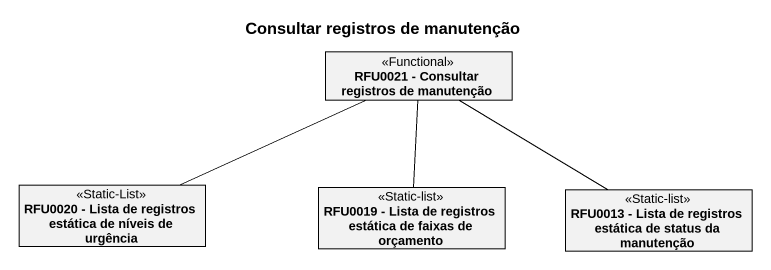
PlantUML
@startuml
title Consultar registros de manutenção
hide circle
hide empty members
class "RFU0021 - Consultar registros de manutenção" as RFU0021_Consultar_registros <<Functional>>
class "RFU0020 - Lista de registros estática de níveis de urgência" as RFU0020_Lista_de_registros <<Static-List>>
class "RFU0019 - Lista de registros estática de faixas de orçamento" as RFU0019_Lista_de_registros <<Static-list>>
class "RFU0013 - Lista de registros estática de status da manutenção" as RFU0013_Lista_de_registros <<Static-list>>
RFU0020_Lista_de_registros -right- RFU0021_Consultar_registros
RFU0019_Lista_de_registros -up- RFU0021_Consultar_registros
RFU0013_Lista_de_registros -up- RFU0021_Consultar_registros
@enduml
